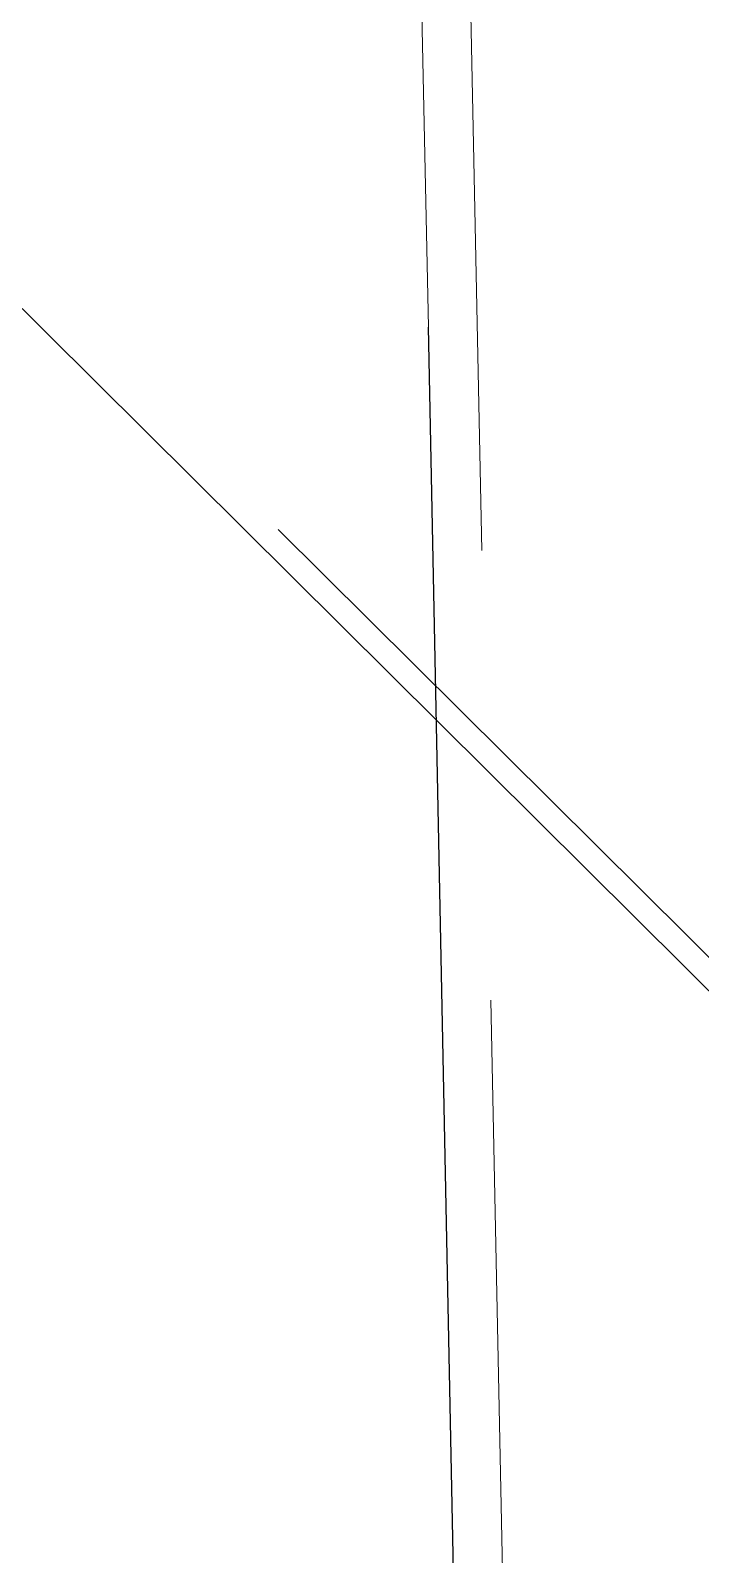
# Model space of a CAD drawing. Header units: millimetres. Extents: x -11795 to 47768, y 22971 to 65021.
# Drawn here: x 20176.9 to 20288.7, y 32909.4 to 33163.6 of the extents above; entities that cross this region are included whole.
import ezdxf

# ---------------------------------------------------------------- set-up
doc = ezdxf.new("R2010")
doc.units = ezdxf.units.MM
doc.linetypes.add('HIDDEN_50', pattern=[225, 150, -75])
doc.layers.add('PROFILE_HIDDEN', color=9, linetype='HIDDEN_50', lineweight=18)
doc.layers.add('PROFILE_VISIBLE', color=4, linetype='Continuous', lineweight=25)

msp = doc.modelspace()

# ---------------------------------------------------------------- linework, layer by layer
at = {"layer": 'PROFILE_HIDDEN'}
for p, q in [((20284.16, 31502.19), (20221.12, 34606.21)), ((20324.68, 32974.69), (18768.16, 34520.66)), ((20243.28, 33114.09), (20241.66, 33193.94))]:
    msp.add_line(p, q, dxfattribs=at)
at = {"layer": 'PROFILE_VISIBLE'}
for p, q in [((20311.73, 32981.9), (18765.82, 34517.33)), ((20276.02, 31502.2), (20243.28, 33114.09))]:
    msp.add_line(p, q, dxfattribs=at)

doc.saveas('drawing.dxf')
